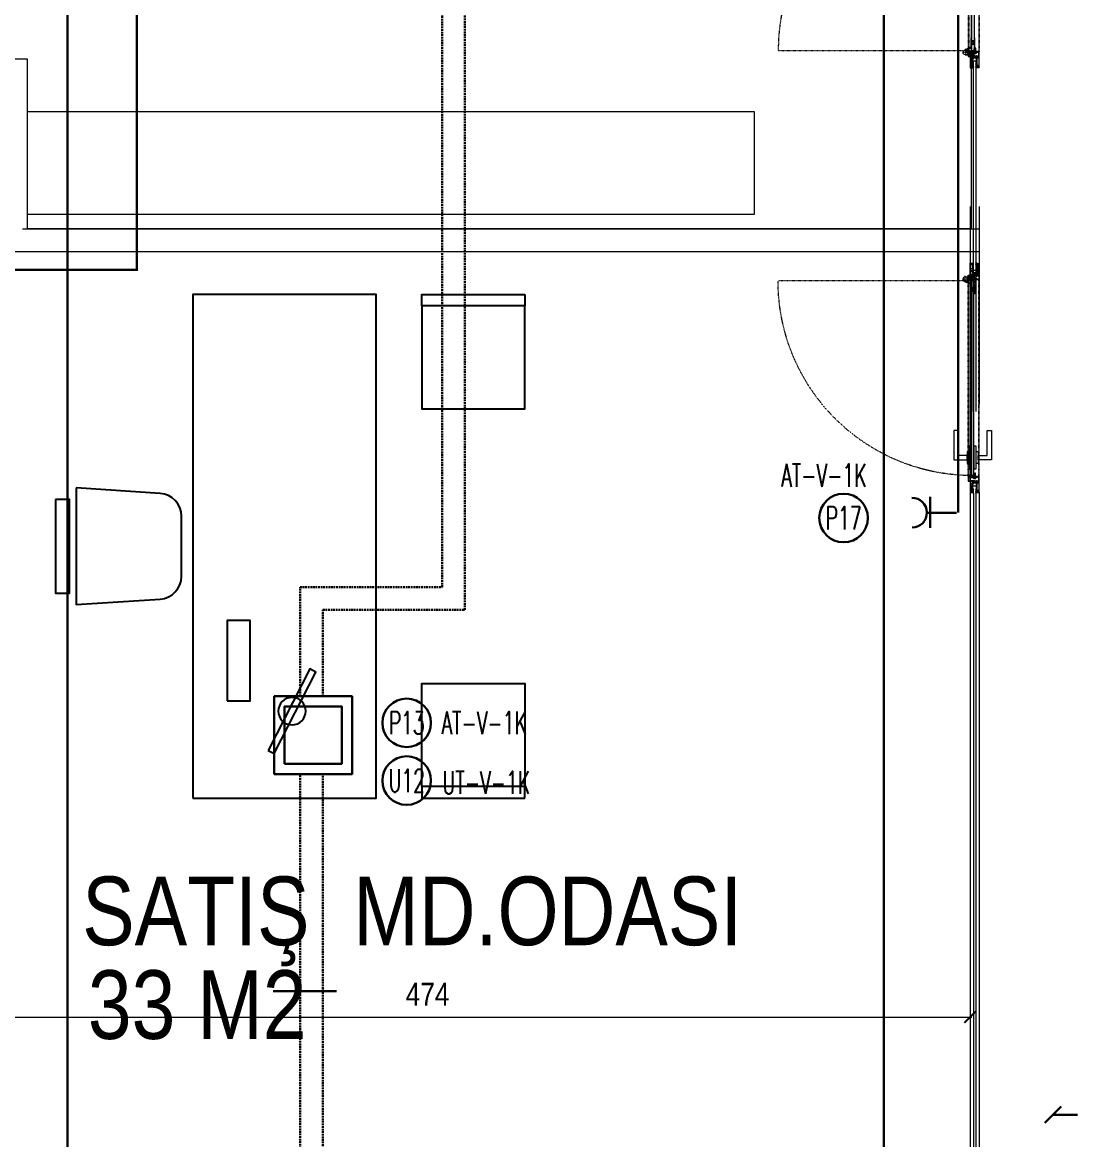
# Model space of a CAD drawing. Extents: x -1439 to 34962, y -872 to 8330.
# Drawn here: x 16882.8 to 17343.8, y 1322.5 to 1810.6 of the extents above; entities that cross this region are included whole.
import ezdxf
from ezdxf.enums import TextEntityAlignment as Align

# ---------------------------------------------------------------- set-up
doc = ezdxf.new("R2010")
doc.units = 0
for name, pattern in [('DASHDOT', [1, 0.5, -0.25, 0, -0.25]), ('DOT2', [0.125, 0, -0.125]), ('HIDDEN', [0.375, 0.25, -0.125]), ('HIDDEN2', [4.7625, 3.175, -1.5875])]:
    doc.linetypes.add(name, pattern=pattern)
doc.layers.get('0').update_dxf_attribs({"color": 9, "lineweight": 9})
doc.layers.get('Defpoints').update_dxf_attribs({"color": 9, "lineweight": 9})
for name, color, linetype, lineweight in [('0 @ 1', 9, 'Continuous', 9), ('05', 9, 'Continuous', 9), ('06C', 9, 'Continuous', 9), ('06D', 9, 'Continuous', 9), ('07K', 9, 'Continuous', 9), ('10', 9, 'Continuous', 9), ('11', 9, 'Continuous', 9), ('15', 9, 'Continuous', 9), ('20', 9, 'DOT2', 9), ('21', 9, 'Continuous', 9), ('E-KABLO', 7, 'Continuous', 30), ('E-PRİZ', 7, 'Continuous', 30), ('E-YAZI', 7, 'Continuous', 30)]:
    doc.layers.add(name, color=color, linetype=linetype, lineweight=lineweight)
doc.styles.add('E-YAZI', font='txttw.shx')
doc.styles.add('MuuM_TEXT-STANDART', font='ARIALN.TTF')
doc.dimstyles.new('MuuM_DIM50', dxfattribs={"dimscale": 5, "dimtxt": 2, "dimasz": 1, "dimexe": 1, "dimexo": 1, "dimgap": 1, "dimtad": 1, "dimdec": 1, "dimrnd": 0.5, "dimdsep": 46, "dimtxsty": 'MuuM_TEXT-STANDART', "dimblk": 'ARCHTICK', "dimcen": 0, "dimdle": 0.15, "dimclrd": 256, "dimclre": 256, "dimclrt": 256, "dimadec": 0, "dimazin": 0, "dimtfac": 5, "dimtdec": 1, "dimtix": 1, "dimtmove": 2, "dimatfit": 3, "dimldrblk": 'DOT', "dimfxl": 3, "dimfxlon": 1, "dimtolj": 1, "dimlwd": -1, "dimlwe": -1, "dimarcsym": 0})
pattern_1 = [(225, (-604.72494, -2171.82614), (-0.0883883476, 0.0883883476), []), (135, (-604.72494, -2171.82614), (0.0883883476, 0.0883883476), [])]

# ---------------------------------------------------------------- blocks, each defined once
blk = doc.blocks.new('g-kapı kolu-p')
for points in [[(11.85, 8.21), (-0.95, 8.21), (-0.95, 2.41), (0.95, 2.41), (0.95, 6.31), (11.85, 6.31), (11.85, 8.21)], [(11.85, -8.21), (-0.95, -8.21), (-0.95, -2.41), (0.95, -2.41), (0.95, -6.31), (11.85, -6.31), (11.85, -8.21)]]:
    blk.add_lwpolyline(points)
for points in [[(-5, 0.5), (5, 0.5), (5, 1.5), (-5, 1.5)], [(-2.65, 1.5), (2.65, 1.5), (2.65, 2.41), (-2.65, 2.41)], [(-5, -1.5), (5, -1.5), (5, -0.5), (-5, -0.5)], [(-2.65, -1.5), (2.65, -1.5), (2.65, -2.41), (-2.65, -2.41)]]:
    blk.add_lwpolyline(points, close=True)
blk = doc.blocks.new('k-cambölme-kapı-p')
at = {"layer": '10'}
h = blk.add_hatch(dxfattribs=at)
h.set_pattern_fill('NET', color=256, angle=135, style=0)
h.set_pattern_definition([(135, (3753.7029, 560.85184), (-0.0883883476, -0.0883883476), []), (225, (3753.7029, 560.85184), (0.0883883476, -0.0883883476), [])])
h.paths.add_polyline_path([(2.08, -0.06), (2.08, 0.02), (2.07, 0.04), (2.05, 0.07), (2.01, 0.09), (1.98, 0.1), (1.97, 0.1), (1.97, -0.29), (1.94, -0.29), (1.94, -0.43), (1.88, -0.49), (1.67, -0.49), (1.82, -0.29), (1.73, -0.29), (1.53, -0.5), (1.44, -0.5), (1.62, -0.32), (1.62, -0.29), (1.51, -0.29), (1.34, -0.42), (1.32, -0.44), (1.3, -0.48), (1.29, -0.51), (1.26, -0.57), (1.26, -0.31), (1.32, -0.29), (1.23, -0.29), (1.23, -0.53), (1.23, -0.59), (1.24, -0.62), (1.26, -0.64), (3.47, -0.64), (3.47, -0.58), (3.38, -0.35), (3.38, -0.3), (3.42, -0.25), (3.42, -0.2), (3.38, -0.16), (2.73, -0.16), (2.74, -0.2), (2.91, -0.2, -1), (2.91, -0.25)])
h.paths.add_polyline_path([(2.05, -0.18), (2.05, -0.21), (2.08, -0.23), (2.11, -0.24), (2.15, -0.25), (2.95, -0.27), (2.92, -0.29), (2.55, -0.29), (2.54, -0.31), (2.52, -0.33), (2.5, -0.34), (2.48, -0.34), (2.46, -0.34), (2.44, -0.32), (2.42, -0.3), (2.08, -0.3), (1.99, -0.11), (1.99, -0.07), (2.05, -0.07)], flags=16)
h.paths.add_polyline_path([(2.41, -0.34), (2.51, -0.5), (2.08, -0.5), (2.08, -0.34)], flags=16)
h.paths.add_polyline_path([(2.55, -0.33), (2.89, -0.33), (2.94, -0.33), (3.28, -0.34, 0.166992), (3.34, -0.55), (2.72, -0.55), (2.55, -0.36)], flags=16)
h.paths.add_polyline_path([(3.02, -0.22), (3.02, -0.2), (3.33, -0.2, 0.10606), (3.29, -0.33), (3.01, -0.27)], flags=16)
h = blk.add_hatch(dxfattribs=at)
h.set_pattern_fill('NET', color=256, angle=135, style=0)
h.set_pattern_definition([(45, (474.94443, 2280.71206), (0.0883883476, -0.0883883476), []), (315, (474.94443, 2280.71206), (-0.0883883476, -0.0883883476), [])])
h.paths.add_polyline_path([(87.27, -0.16), (87.26, -0.2), (87.09, -0.2, 1), (87.09, -0.25), (87.92, -0.25), (87.92, -0.01), (87.93, 0.03), (87.96, 0.05), (88, 0.07), (88.03, 0.07), (88.03, -0.29), (88.06, -0.29), (88.06, -0.43), (88.12, -0.49), (88.33, -0.49), (88.18, -0.29), (88.27, -0.29), (88.47, -0.5), (88.56, -0.5), (88.38, -0.32), (88.38, -0.29), (88.49, -0.29), (88.66, -0.42), (88.68, -0.44), (88.7, -0.48), (88.71, -0.51), (88.74, -0.57), (88.74, -0.31), (88.68, -0.29), (88.77, -0.29), (88.77, -0.53), (88.77, -0.59), (88.76, -0.62), (88.74, -0.64), (86.53, -0.64), (86.53, -0.58), (86.62, -0.35), (86.62, -0.3), (86.58, -0.25), (86.58, -0.2), (86.62, -0.16)])
h.paths.add_polyline_path([(87.28, -0.55), (87.45, -0.36), (87.45, -0.33), (87.11, -0.33), (87.06, -0.33), (87.03, -0.31), (86.99, -0.27), (86.98, -0.22), (86.98, -0.2), (86.67, -0.2, -0.292264), (86.66, -0.55)], flags=16)
h.paths.add_polyline_path([(87.48, -0.51), (87.59, -0.51), (87.53, -0.43)], flags=16)
h.paths.add_polyline_path([(87.56, -0.4), (87.69, -0.5), (87.92, -0.5), (87.92, -0.34), (87.59, -0.34)], flags=16)
h.paths.add_polyline_path([(87.62, -0.53), (87.71, -0.62), (87.71, -0.53)], flags=16)
at = {"layer": '10', "linetype": 'DASHDOT', "ltscale": 0.05}
for points in [[(1.71, 2.14), (1.71, 4.9)], [(3.22, 3.63), (0.2, 3.63)], [(6.13, 1.44), (6.13, -0.55)]]:
    blk.add_lwpolyline(points, dxfattribs=at)
at = {"layer": '10'}
for points in [[(1.97, -0.29), (1.97, 2.13), (2.05, 2.13), (2.05, 2.28, 0.414214), (1.89, 2.44), (0.08, 2.44, 0.414214), (0, 2.36), (0, -2.36, 0.414214), (0.08, -2.44), (2.05, -2.44), (2.05, -2.25), (2.05, -2.23), (2.05, -2.23), (2.05, -2.23), (2.05, -2.23), (2.05, -2.23), (2.05, -0.89)], [(88.03, -0.29), (88.03, 2.13), (87.95, 2.13), (87.95, 2.28, -0.414214), (88.11, 2.44), (89.92, 2.44, -0.414214), (90, 2.36), (90, -2.36, -0.414214), (89.92, -2.44), (87.95, -2.44), (87.95, -2.25), (87.95, -2.23), (87.95, -2.23), (87.95, -2.23), (87.95, -2.23), (87.95, -2.23), (87.95, -0.89)], [(1.51, -0.29), (1.34, -0.42), (1.32, -0.44), (1.3, -0.48), (1.29, -0.51), (1.26, -0.57), (1.26, -0.31), (1.32, -0.29), (1.23, -0.29), (1.23, -0.53), (1.23, -0.59), (1.24, -0.62), (1.26, -0.64), (3.47, -0.64), (3.47, -0.58), (3.38, -0.35), (3.38, -0.3), (3.42, -0.25), (3.42, -0.2), (3.38, -0.16), (2.73, -0.16), (2.74, -0.2), (2.91, -0.2, -1), (2.91, -0.25, -1)], [(88.49, -0.29), (88.66, -0.42), (88.68, -0.44), (88.7, -0.48), (88.71, -0.51), (88.74, -0.57), (88.74, -0.31), (88.68, -0.29), (88.77, -0.29), (88.77, -0.53), (88.77, -0.59), (88.76, -0.62), (88.74, -0.64), (86.53, -0.64), (86.53, -0.58), (86.62, -0.35), (86.62, -0.3), (86.58, -0.25), (86.58, -0.2), (86.62, -0.16), (87.27, -0.16), (87.26, -0.2), (87.09, -0.2, 1), (87.09, -0.25, 1)], [(86.66, -0.55), (87.28, -0.55), (87.45, -0.36), (87.45, -0.33), (87.11, -0.33), (87.06, -0.33), (87.03, -0.31), (86.99, -0.27), (86.98, -0.22), (86.98, -0.2), (86.67, -0.2, 1)]]:
    blk.add_lwpolyline(points, format="xyb", dxfattribs=at)
for points in [[(1.82, 2.27), (0.16, 2.27), (0.16, 2.03), (0.38, 2.03), (0.38, 1.92), (0.22, 1.92), (0.22, 1.16), (0.35, 1.16), (0.35, -0.41), (0.22, -0.41), (0.22, -1.23), (0.36, -1.23), (0.36, -1.38), (0.16, -1.38), (0.16, -2.24), (1.82, -2.24), (1.82, -1.72), (1.62, -1.72), (1.62, -1.58), (1.82, -1.58), (1.82, -1.37), (1.61, -1.37), (1.61, -1.24), (1.74, -1.24), (1.74, -0.85), (1.06, -0.85), (1.06, -0.13), (1.5, -0.13), (1.5, 1.92), (1.57, 2.03), (1.82, 2.03), (1.82, 2.27)], [(0.69, 3.63), (0.69, 2.44)], [(0.69, 2.27), (0.69, -0.24), (1.06, -0.24)], [(1.06, 2.44), (1.06, 2.86)], [(1.06, -0.13), (1.06, 2.27)], [(1.5, 1.92), (1.06, 1.92)], [(1.17, 1.92), (1.17, -0.13)], [(2.91, -0.25), (2.08, -0.06), (2.08, 0.02), (2.07, 0.04), (2.05, 0.07), (2.01, 0.09), (1.98, 0.1), (1.97, 0.1)], [(3.84, 0.88), (2.63, 3.22)], [(4.07, 1.27), (2.67, 3.99)], [(8.14, 0.88), (8.14, 1.27), (4.07, 1.27)], [(5.3, 0.88), (5.3, -0.16)], [(5.5, 1.27), (5.77, 0.97), (5.77, 0.88)], [(5.59, 0.88), (5.59, -0.16)], [(6.76, 1.27), (6.49, 0.97), (6.49, 0.88)], [(6.67, 0.88), (6.67, -0.16)], [(6.96, 0.88), (6.96, -0.16)], [(87.09, -0.25), (87.92, -0.25), (87.92, -0.01), (87.93, 0.03), (87.96, 0.05), (88, 0.07), (88.03, 0.07)], [(88.18, 2.27), (89.84, 2.27), (89.84, 2.03), (89.62, 2.03), (89.62, 1.92), (89.78, 1.92), (89.78, 1.16), (89.65, 1.16), (89.65, -0.41), (89.78, -0.41), (89.78, -1.23), (89.64, -1.23), (89.64, -1.38), (89.84, -1.38), (89.84, -2.24), (88.18, -2.24), (88.18, -1.72), (88.38, -1.72), (88.38, -1.58), (88.18, -1.58), (88.18, -1.37), (88.39, -1.37), (88.39, -1.24), (88.26, -1.24), (88.26, -0.85), (88.94, -0.85), (88.94, -0.13), (88.5, -0.13), (88.5, 1.92), (88.43, 2.03), (88.18, 2.03), (88.18, 2.27)], [(2.05, -0.89), (3.59, -0.89), (3.59, -0.64), (1.23, -0.64), (1.23, -0.29), (1.97, -0.29)], [(1.62, -0.29), (1.62, -0.32), (1.44, -0.5), (1.53, -0.5), (1.73, -0.29)], [(1.82, -0.29), (1.67, -0.49), (1.88, -0.49), (1.94, -0.43), (1.94, -0.29)], [(3.34, -0.55), (2.72, -0.55), (2.55, -0.36), (2.55, -0.33), (2.89, -0.33), (2.94, -0.33)], [(3.28, -0.34), (3.28, -0.34), (2.94, -0.33)], [(3.01, -0.27), (3.02, -0.22), (3.02, -0.2), (3.33, -0.2)], [(3.01, -0.27), (3.29, -0.33), (3.29, -0.33)], [(4.06, -0.16), (4.06, -0.55), (8.14, -0.55)], [(8.14, -0.55), (8.14, -0.16)], [(87.95, -0.89), (86.41, -0.89), (86.41, -0.64), (88.77, -0.64), (88.77, -0.29), (88.03, -0.29)], [(87.59, -0.51), (87.53, -0.43), (87.48, -0.51), (87.59, -0.51)], [(88.18, -0.29), (88.33, -0.49), (88.12, -0.49), (88.06, -0.43), (88.06, -0.29)], [(88.38, -0.29), (88.38, -0.32), (88.56, -0.5), (88.47, -0.5), (88.27, -0.29)]]:
    blk.add_lwpolyline(points, dxfattribs=at)
for points in [[(1.99, -0.07), (2.05, -0.07), (2.05, -0.18), (2.05, -0.21), (2.08, -0.23), (2.11, -0.24), (2.15, -0.25), (2.95, -0.27), (2.92, -0.29), (2.55, -0.29), (2.54, -0.31), (2.52, -0.33), (2.5, -0.34), (2.48, -0.34), (2.46, -0.34), (2.44, -0.32), (2.42, -0.3), (2.08, -0.3), (1.99, -0.11)], [(2.08, -0.5), (2.08, -0.34), (2.41, -0.34), (2.51, -0.5), (2.51, -0.5)], [(87.92, -0.5), (87.92, -0.34), (87.59, -0.34), (87.56, -0.4), (87.69, -0.5)], [(87.62, -0.53), (87.71, -0.53), (87.71, -0.62)]]:
    blk.add_lwpolyline(points, close=True, dxfattribs=at)
blk.add_circle((1.71, 3.65), 1.02, dxfattribs=at)
for centre, start, end in [((3.6, -0.37), 176.143, 214.0649), ((3.6, -0.37), 148.8979, 173.1144), ((86.4, -0.37), 325.9351, 31.1021)]:
    blk.add_arc(centre, 0.322, start, end, dxfattribs=at)
at = {"layer": '15', "linetype": 'DOT2'}
blk.add_lwpolyline([(2.48, 0.36), (2.48, 85.36)], dxfattribs=at)
at = {"layer": '15'}
blk.add_lwpolyline([(2.58, 0.88), (87.42, 0.88), (87.52, 0.78), (87.52, -0.05), (87.42, -0.16), (2.58, -0.16), (2.58, -0.16), (2.48, -0.05), (2.48, 0.78), (2.58, 0.88)], dxfattribs=at)
at = {"layer": '15', "linetype": 'DOT2'}
blk.add_arc((2.48, 0.36), 85.04, 0, 90, dxfattribs=at)
at = {"layer": '20'}
for p, q in [((87.95, 2.43), (2.05, 2.43)), ((87.95, 2.13), (2.05, 2.13)), ((87.95, -2.23), (2.05, -2.23)), ((87.95, -2.44), (2.05, -2.44))]:
    blk.add_line(p, q, dxfattribs=at)
at = {"layer": '06C', "xscale": -1}
blk.add_blockref('g-kapı kolu-p', (79.64, 0.38), dxfattribs=at)
blk = doc.blocks.new('p-strahle-alüminyumdoğramaprofili')
at = {"layer": '10'}
h = blk.add_hatch(dxfattribs=at)
h.set_pattern_fill('NET', color=256, angle=315, style=0)
h.set_pattern_definition(pattern_1)
h.paths.add_polyline_path([(-4.62, 2.65), (-4.68, 2.65), (-4.72, 2.75), (-4.72, 2.8), (-4.69, 2.8), (-4.69, 2.92), (-4.98, 2.92), (-4.98, 2.8), (-4.95, 2.8), (-4.99, 2.65), (-5.08, 2.66), (-5.25, 2.28), (-5.14, 2.28), (-5.14, 2.33), (-4.98, 2.52, 0.2599), (-4.9, 2.28), (-4.66, 2.28, 0.382682)])
h.paths.add_polyline_path([(-4.86, 2.52), (-4.67, 2.52, -2.16717)], flags=16)
h = blk.add_hatch(dxfattribs=at)
h.set_pattern_fill('NET', color=256, angle=315, style=0)
h.set_pattern_definition(pattern_1)
h.paths.add_polyline_path([(-4.62, 0.88), (-4.68, 0.88), (-4.72, 0.77), (-4.72, 0.73), (-4.69, 0.73), (-4.69, 0.6), (-4.98, 0.6), (-4.98, 0.73), (-4.95, 0.73), (-4.99, 0.88), (-5.08, 0.87), (-5.25, 1.24), (-5.14, 1.24), (-5.14, 1.2), (-4.98, 1.01, -0.2599), (-4.9, 1.24), (-4.66, 1.24, -0.382682)])
h.paths.add_polyline_path([(-4.86, 1), (-4.67, 1, 2.16717)], flags=16)
h = blk.add_hatch(dxfattribs=at)
h.set_pattern_fill('NET', color=256, angle=315, style=0)
h.set_pattern_definition([(225, (-608.45214, -2173.53612), (-0.0883883476, 0.0883883476), []), (135, (-608.45214, -2173.53612), (0.0883883476, 0.0883883476), [])])
h.paths.add_polyline_path([(-3.45, 2.28), (-3.45, 2.57), (-4.49, 2.57), (-4.49, 2.28)])
h = blk.add_hatch(dxfattribs=at)
h.set_pattern_fill('NET', color=256, angle=315, style=0)
h.set_pattern_definition([(225, (-608.45214, -2180.04526), (-0.0883883476, 0.0883883476), []), (135, (-608.45214, -2180.04526), (0.0883883476, 0.0883883476), [])])
h.paths.add_polyline_path([(-3.45, 0.93), (-3.45, 1.24), (-4.49, 1.24), (-4.49, 0.93)])
h = blk.add_hatch(dxfattribs=at)
h.set_pattern_fill('NET', color=256, angle=315, style=0)
h.set_pattern_definition([(225, (-629.50454, -2177.58922), (-0.0883883476, 0.0883883476), []), (135, (-629.50454, -2177.58922), (0.0883883476, 0.0883883476), [])])
h.paths.add_polyline_path([(0, 0.68), (0, 1.75), (-0.18, 1.75), (-0.18, 0.68)])
for points in [[(-5.08, 2.66), (-5.25, 2.28)], [(-5.09, 0.88), (-5.25, 1.24)], [(-4.98, 2.52), (-5.14, 2.33), (-5.14, 2.28)], [(-4.98, 1.01), (-5.14, 1.2), (-5.14, 1.24)], [(-4.92, 3.6), (-4.92, 3.16), (-4.61, 3.16), (-4.61, 2.87), (-4.52, 2.87), (-4.62, 2.65), (-4.68, 2.65), (-4.72, 2.75), (-4.72, 2.8), (-4.69, 2.8), (-4.69, 3.05), (-4.98, 3.05), (-4.98, 2.8), (-4.95, 2.8), (-4.99, 2.65), (-5.08, 2.66), (-5.07, 3.76), (-0.11, 3.76)], [(-4.69, 2.92), (-4.98, 2.92)], [(-4.71, 0.6), (-4.98, 0.6)], [(-2.83, 0.2), (-2.67, 0.2), (-2.67, -0.04), (-4.87, -0.04), (-4.87, 0.19), (-4.57, 0.19), (-4.57, 0.73), (-2.67, 0.73)], [(-4.52, 2.87), (-4.49, 2.87), (-4.49, 2.26)], [(-4.49, 0.93), (-4.49, 0.93), (-4.49, 1.26)], [(-3.45, 2.26), (-3.45, 2.57)], [(-3.45, 1.26), (-3.45, 0.93)], [(-2.08, 0.93), (-2.08, 2.57)], [(-0.18, 0.68), (0, 0.68), (0, 1.75)], [(-0.18, 1.75), (0, 1.75)]]:
    blk.add_lwpolyline(points, dxfattribs=at)
for points in [[(-0.18, 2.74), (-0.18, 2.21), (0, 2.21), (0, 2.08), (-0.18, 2.08), (-0.18, 0.43), (0, 0.43), (0, 0), (-0.12, 0), (-0.12, -0.24), (-5.09, -0.24), (-5.09, 0.88), (-4.98, 0.88), (-4.94, 0.7), (-4.99, 0.7), (-4.99, 0.33), (-4.71, 0.33), (-4.71, 0.88), (-4.56, 0.88), (-4.52, 0.93), (-1.28, 0.93), (-1.2, 1.22), (-0.9, 1.22), (-0.9, 0.62), (-0.58, 0.62), (-0.58, 2.74)], [(-2.03, 0.78), (-1.35, 0.78), (-1.35, 0.08), (-1.28, 0.04), (-1.28, -0.04), (-2.09, -0.04), (-2.09, 0.1), (-2.03, 0.15)]]:
    blk.add_lwpolyline(points, close=True, dxfattribs=at)
for points in [[(-0.57, 3.26), (-0.57, 3.62), (-4.89, 3.62), (-4.89, 3.65, 0.561743), (-4.97, 3.66, 0.595966), (-4.92, 3.6, -2.204878)], [(-4.67, 2.52), (-4.86, 2.52, 1)], [(-4.67, 1), (-4.86, 1, -1)], [(-4.61, 2.87), (-4.49, 3.45, -0.833203), (-4.18, 3.44, -0.447088)], [(-4.49, 2.57), (-1.23, 2.57, -0.414214), (-0.9, 2.25), (-0.9, 1.22)], [(-4.18, 3.44), (-4.18, 2.99, 0.414214), (-4.07, 2.89), (-0.82, 2.89), (-0.82, 3.62)], [(-2.67, 0.73), (-2.67, 0.32), (-2.83, 0.32, 1), (-2.83, 0.2, -1)], [(-0.11, 3.76), (-0.11, 3.62), (-0.45, 3.62), (-0.45, 3.14, -1), (-0.66, 3.14)], [(-0.66, 3.14, -0.305404), (-0.57, 3.26, -5.773092)]]:
    blk.add_lwpolyline(points, format="xyb", dxfattribs=at)
for centre, radius, start, end in [((-4.73, 2.47), 0.253, 168.6676, 234.1258), ((-4.73, 1.06), 0.253, 125.8742, 191.3324), ((-4.77, 2.44), 0.125, 139.5402, 40.4598), ((-4.77, 1.08), 0.125, 319.5402, 220.4598), ((-4.84, 2.48), 0.273, 305.9738, 36.4289), ((-4.84, 1.04), 0.273, 323.5711, 54.0262)]:
    blk.add_arc(centre, radius, start, end, dxfattribs=at)
blk = doc.blocks.new('m-vw-sandalye')
at = {"lineweight": -3, "ltscale": 0.5}
blk.add_lwpolyline([(-20.5, 0), (20.5, 0), (20.5, -6), (-20.5, -6)], close=True, dxfattribs=at)
blk.add_lwpolyline([(-25.5, -9), (25.5, -9), (23.11, -45.65, -0.395265), (13.13, -55), (-13.13, -55, -0.395265), (-23.11, -45.65)], format="xyb", close=True, dxfattribs=at)
blk = doc.blocks.new('m-vw-bilgisayar')
at = {"lineweight": -3, "ltscale": 0.5}
for points in [[(32.8, 39.16), (35.47, 40.53), (53.74, 4.95), (51.08, 3.58)], [(15, 17.5), (25, 17.5), (25, -17.5), (15, -17.5)]]:
    blk.add_lwpolyline(points, close=True, dxfattribs=at)
blk.add_circle((43.27, 22.05), 6, dxfattribs=at)
blk = doc.blocks.new('m-vw-sandalye-02')
at = {"lineweight": -3, "ltscale": 0.5}
for points in [[(-22.5, 0), (-22.5, -5), (22.5, -5), (22.5, 0)], [(-22.5, -5), (22.5, -5), (22.5, -50), (-22.5, -50)]]:
    blk.add_lwpolyline(points, close=True, dxfattribs=at)
blk = doc.blocks.new('p-masa-dir')
at = {"lineweight": -3, "ltscale": 0.5}
blk.add_lwpolyline([(0, 0), (0, -80), (220, -80), (220, 0)], close=True, dxfattribs=at)
at = {"lineweight": -3, "extrusion": (0, 0, -1), "zscale": -1}
blk.add_blockref('m-vw-sandalye', (-110, 60), dxfattribs=at)
at = {"lineweight": -3, "ltscale": 0.5, "extrusion": (0, 0, -1), "zscale": -1, "rotation": 270}
blk.add_blockref('m-vw-bilgisayar', (-60, 0), dxfattribs=at)
at = {"lineweight": -3, "ltscale": 0.5, "rotation": 90}
blk.add_blockref('m-vw-sandalye-02', (0, -122.5), dxfattribs=at)
at = {"lineweight": -3, "ltscale": 0.5, "xscale": -1, "rotation": 270}
blk.add_blockref('m-vw-sandalye-02', (220, -122.5), dxfattribs=at)
blk = doc.blocks.new('_ArchTick')
at = {"color": 0, "linetype": 'ByBlock', "const_width": 0.15}
blk.add_lwpolyline([(-0.5, -0.5), (0.5, 0.5)], dxfattribs=at)
blk = doc.blocks.new('*D736')
at = {"transparency": 16777216}
for p, q in [((16822.85, 1377.04), (16822.85, 1371.04)), ((17296.85, 1377.04), (17296.85, 1371.04)), ((16822.1, 1376.04), (17297.6, 1376.04))]:
    blk.add_line(p, q, dxfattribs=at)
at = {"layer": 'Defpoints', "color": 0, "transparency": 16777216}
for p in [(16822.85, 1479.5), (17296.85, 1479.48), (17296.85, 1376.04)]:
    blk.add_point(p, dxfattribs=at)
at = {"transparency": 16777216, "xscale": 5, "yscale": 5, "zscale": 5, "rotation": 180}
blk.add_blockref('_ArchTick', (16822.85, 1376.04), dxfattribs=at)
at = {"transparency": 16777216, "xscale": 5, "yscale": 5, "zscale": 5}
blk.add_blockref('_ArchTick', (17296.85, 1376.04), dxfattribs=at)
at = {"transparency": 16777216, "insert": (17059.85, 1386.04), "char_height": 10, "attachment_point": 5, "style": 'MuuM_TEXT-STANDART'}
blk.add_mtext('\\A1;474', dxfattribs=at)
blk = doc.blocks.new('_Dot')
at = {"color": 0, "linetype": 'ByBlock', "lineweight": -2}
blk.add_line((-0.5, 0), (-1, 0), dxfattribs=at)
at = {"color": 0, "linetype": 'ByBlock', "const_width": 0.5}
blk.add_lwpolyline([(-0.25, 0, 1), (0.25, 0, 1)], format="xyb", close=True, dxfattribs=at)
blk = doc.blocks.new('*D735')
at = {"transparency": 16777216}
for p, q in [((17059.85, 1939.48), (17059.85, 1945.48)), ((17296.85, 1939.48), (17296.85, 1945.48)), ((17059.1, 1940.48), (17297.6, 1940.48))]:
    blk.add_line(p, q, dxfattribs=at)
at = {"layer": 'Defpoints', "color": 0, "transparency": 16777216}
for p in [(17296.85, 1940.48), (17059.85, 1376.04), (17296.85, 1376.04)]:
    blk.add_point(p, dxfattribs=at)
at = {"transparency": 16777216, "xscale": 5, "yscale": 5, "zscale": 5, "rotation": 180}
blk.add_blockref('_ArchTick', (17059.85, 1940.48), dxfattribs=at)
at = {"transparency": 16777216, "xscale": 5, "yscale": 5, "zscale": 5}
blk.add_blockref('_ArchTick', (17296.85, 1940.48), dxfattribs=at)
at = {"transparency": 16777216, "insert": (17178.35, 1950.59), "char_height": 10, "attachment_point": 5, "style": 'MuuM_TEXT-STANDART'}
blk.add_mtext('\\A1;237', dxfattribs=at)
blk = doc.blocks.new('E-DÖŞEME BUAT')
at = {"layer": 'E-YAZI', "color": 3}
blk.add_lwpolyline([(-34, 34), (0, 34), (0, 0), (-34, 0)], close=True, dxfattribs=at)
at = {"layer": 'E-YAZI', "color": 5}
blk.add_lwpolyline([(-29.5, 29.5), (-4.5, 29.5), (-4.5, 4.5), (-29.5, 4.5)], close=True, dxfattribs=at)
blk = doc.blocks.new('100_PRİZ')
at = {"layer": 'E-PRİZ', "color": 4}
for p, q in [((-1.223, 2.136), (1.279, 2.136)), ((0, 2.4), (0, 0))]:
    blk.add_line(p, q, dxfattribs=at)
blk.add_arc((0, 3.6), 1.2, 180.75513, 0.75513, dxfattribs=at)

msp = doc.modelspace()

# ---------------------------------------------------------------- linework, layer by layer
for p, q in [((16882.84, 1720.5), (17300.84, 1720.48)), ((16882.84, 1710.5), (17300.84, 1710.48))]:
    msp.add_line(p, q)
for points in [[(16822.84, 2869.5), (17296.81, 2869.24), (17297.31, 1720.48), (16885.04, 1720.5), (16885.04, 1794.5), (16820.84, 1794.5), (16820.84, 2410.5), (16882.84, 2410.5), (16882.84, 2494.5), (16822.84, 2494.5), (16822.84, 2869.5)], [(16822.84, 1710.5), (17296.86, 1710.48), (17296.84, 1020.5), (16882.84, 1020.5), (16882.84, 1092.5), (16822.84, 1094.5), (16822.86, 1710.5)]]:
    msp.add_lwpolyline(points)
msp.add_lwpolyline([(16885.04, 1771.75), (17202.47, 1771.75), (17202.47, 1726.75), (16885.04, 1726.75)], close=True)
at = {"layer": '06D'}
for points in [[(17296.87, 1730.19), (17296.84, 1643.64)], [(17300.87, 1730.19), (17300.84, 1643.63)], [(17296.84, 1605.19), (17296.84, 1163.09)], [(17300.84, 1605.19), (17300.84, 1163.08)]]:
    msp.add_lwpolyline(points, dxfattribs=at)
at = {"layer": '11'}
msp.add_lwpolyline([(17300.84, 1700.15), (17299.84, 1700.15), (17299.84, 1699.89), (17300.84, 1699.89)], close=True, dxfattribs=at)
at = {"layer": '15'}
for p, q in [((17298.38, 1604.88), (17298.38, 1209.55)), ((17299.34, 1604.88), (17299.34, 1209.55))]:
    msp.add_line(p, q, dxfattribs=at)
for points in [[(17298.34, 1640.64), (17298.37, 1793.85)], [(17299.37, 1793.85), (17299.34, 1640.64)]]:
    msp.add_lwpolyline(points, dxfattribs=at)
at = {"layer": '21', "linetype": 'HIDDEN2', "ltscale": 0.1, "const_width": 1}
msp.add_lwpolyline([(16932.84, 1702.5), (16713.84, 1702.5), (16713.84, 2152.5), (16932.84, 2152.5)], close=True, dxfattribs=at)
at = {"layer": 'E-KABLO', "color": 4, "ltscale": 40}
msp.add_line((16902.53, 2800.96), (16902.53, 1036.14), dxfattribs=at)
at = {"layer": 'E-KABLO', "color": 6, "ltscale": 40}
for p, q in [((17259.15, 2097.43), (17259.15, 1395.63)), ((17291.64, 1596.53), (17291.64, 1925.09)), ((17259.15, 1397.44), (17259.15, 789.44)), ((16992.34, 1387.44), (17020.1, 1387.44))]:
    msp.add_line(p, q, dxfattribs=at)
at = {"layer": 'E-KABLO', "color": 6, "linetype": 'HIDDEN', "ltscale": 3}
for p, q in [((17066.2, 1563.95), (17066.2, 2080.5)), ((17004.17, 1563.95), (17066.2, 1563.95)), ((17004.17, 1516.25), (17004.17, 1563.95)), ((17004.17, 1204.05), (17004.17, 1482.25))]:
    msp.add_line(p, q, dxfattribs=at)
at = {"layer": 'E-KABLO', "color": 4, "linetype": 'HIDDEN', "ltscale": 3}
for p, q in [((17076.2, 1553.95), (17076.2, 2080.5)), ((17014.17, 1553.95), (17076.2, 1553.95)), ((17014.17, 1516.25), (17014.17, 1553.95)), ((17014.17, 1214.05), (17014.17, 1482.25))]:
    msp.add_line(p, q, dxfattribs=at)
at = {"layer": 'E-KABLO', "color": 20, "linetype": 'Continuous'}
for p, q in [((17336.64, 1336.92), (17329.53, 1329.89)), ((17333.09, 1333.41), (17343.85, 1333.41))]:
    msp.add_line(p, q, dxfattribs=at)
at = {"layer": 'E-KABLO', "color": 7, "linetype": 'Continuous'}
for centre in [(17241.58, 1594.11), (17050.74, 1504.6), (17050.74, 1479.38)]:
    msp.add_circle(centre, 10.61, dxfattribs=at)

# ---------------------------------------------------------------- block references
at = {"layer": '0 @ 1', "linetype": 'Continuous', "xscale": -1, "rotation": 270}
for p in [(17297.11, 1795.93), (17297.08, 1610.26)]:
    msp.add_blockref('p-strahle-alüminyumdoğramaprofili', p, dxfattribs=at)
at = {"layer": '0 @ 1', "linetype": 'Continuous', "rotation": 270}
msp.add_blockref('p-strahle-alüminyumdoğramaprofili', (17297.08, 1700.29), dxfattribs=at)
at = {"layer": '05', "lineweight": -3, "rotation": 89.99999999999997}
msp.add_blockref('p-masa-dir', (16957.37, 1471.75), dxfattribs=at)
at = {"layer": '07K', "rotation": 90}
msp.add_blockref('k-cambölme-kapı-p', (17298.45, 1795.79), dxfattribs=at)
at = {"layer": '07K', "xscale": -1, "rotation": 90}
msp.add_blockref('k-cambölme-kapı-p', (17298.39, 1700.15), dxfattribs=at)
at = {"layer": 'E-PRİZ', "xscale": 5.399999999999999, "yscale": 5.399999999999999, "zscale": 5.399999999999999, "rotation": 89.99999999999999}
msp.add_blockref('100_PRİZ', (17290.96, 1596.42), dxfattribs=at)
at = {"layer": 'E-YAZI', "color": 1, "xscale": -1, "rotation": 180}
msp.add_blockref('E-DÖŞEME BUAT', (17026.87, 1516.25), dxfattribs=at)

# ---------------------------------------------------------------- texts
at = {"style": 'MuuM_TEXT-STANDART'}
for s, p in [('SATIŞ  MD.ODASI', (16908.98, 1407.45)), ('33 M2', (16911.46, 1366.51))]:
    msp.add_text(s, height=30, dxfattribs=at).set_placement(p)
at = {"layer": 'E-KABLO', "color": 3, "linetype": 'Continuous', "style": 'E-YAZI', "width": 0.6}
for s, p in [('P17', (17241.58, 1594.11)), ('P13', (17050.74, 1504.6)), ('U12', (17050.74, 1479.38))]:
    msp.add_text(s, height=10, dxfattribs=at).set_placement(p, align=Align.MIDDLE_CENTER)
at = {"layer": 'E-YAZI', "color": 3, "style": 'E-YAZI', "width": 0.6}
for s, p in [('AT-V-1K', (17214.36, 1607.75)), ('AT-V-1K', (17065.92, 1499.61, 0)), ('UT-V-1K', (17066.33, 1473.54))]:
    msp.add_text(s, height=10, dxfattribs=at).set_placement(p)

# ---------------------------------------------------------------- dimensions: what is measured, and where the dimension line sits
for base, p1, p2, picture, middle in [((17296.85, 1940.48), (17059.85, 1376.04), (17296.85, 1376.04), '*D735', (17178.35, 1950.59)), ((17296.85, 1376.04), (16822.85, 1479.5), (17296.85, 1479.48), '*D736', (17059.85, 1386.04))]:
    dim = msp.add_linear_dim(base=base, p1=p1, p2=p2, dimstyle='MuuM_DIM50', override={"dimfxl": 0.2})
    dim.commit()
    dim.dimension.update_dxf_attribs({"geometry": picture, "text_midpoint": middle})

doc.saveas('drawing.dxf')
